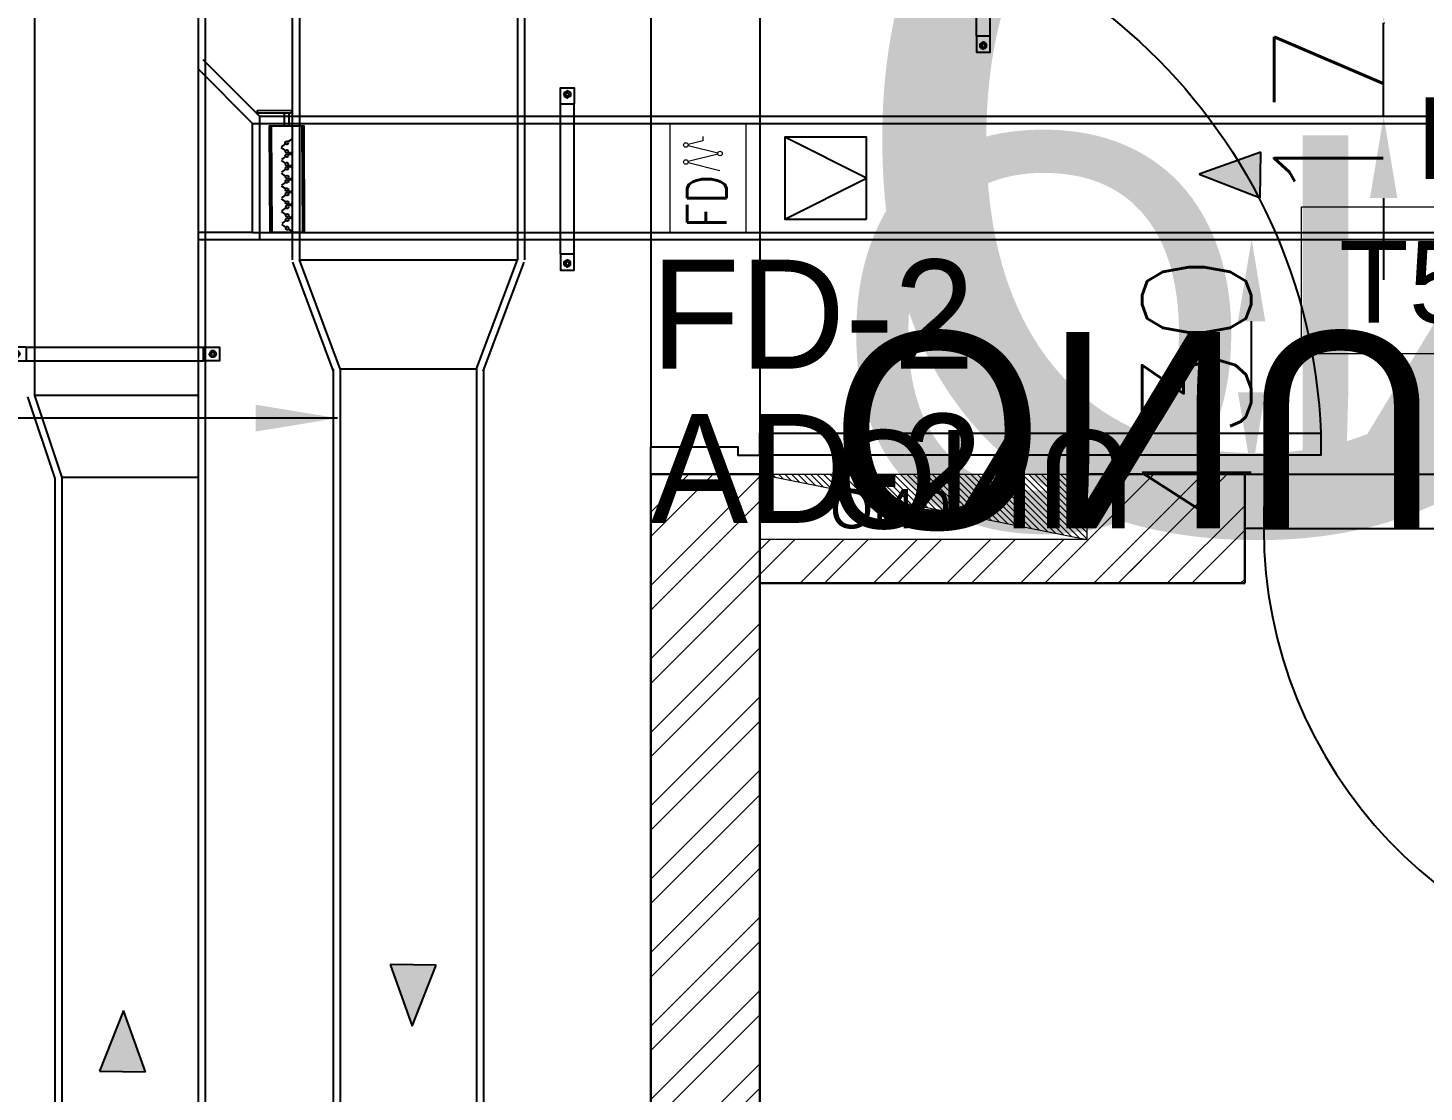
# Model space of a CAD drawing. Header units: millimetres. Extents: x -9226 to 166212, y -13 to 97274.
# Drawn here: x 38507 to 41069, y 24846 to 26799 of the extents above; entities that cross this region are included whole.
import ezdxf
from ezdxf.enums import TextEntityAlignment as Align

# ---------------------------------------------------------------- set-up
doc = ezdxf.new("R2010")
doc.units = ezdxf.units.MM
doc.linetypes.add('23491-GN-XR-PLOT LIMIT$0$DASHED', pattern=[0.75, 0.5, -0.25])
doc.linetypes.add('HIDDEN', pattern=[9.525, 6.35, -3.175])
doc.layers.get('0').update_dxf_attribs({"color": 8})
doc.layers.get('Defpoints').update_dxf_attribs({"color": 8})
for name, color, linetype in [('-EAD', 30, 'Continuous'), ('1.INS', 8, 'Continuous'), ('1.support 2', 7, 'Continuous'), ('23491-GN-XR-PLOT LIMIT$0$ARCADE', 8, 'Continuous'), ('23491-GN-XR-PLOT LIMIT$0$PODIUM', 8, 'Continuous'), ('23491-GN-XR-PLOT LIMIT$0$RETAIL', 8, 'Continuous'), ('23491-XR-AR-2ND FLOOR PLAN$0$23491-XR-AR-2ND FLOOR PLAN$0$23491-XR-AR-TYP-FLOOR$0$A-ELC-DP', 8, 'Continuous'), ('23491-XR-AR-2ND FLOOR PLAN$0$23491-XR-AR-2ND FLOOR PLAN$0$23491-XR-AR-TYP-FLOOR$0$A-ELC-DP @ 100', 8, 'Continuous'), ('23491-XR-AR-2ND FLOOR PLAN$0$23491-XR-AR-2ND FLOOR PLAN$0$23491-XR-AR-TYP-FLOOR$0$A-ELC-DP @ 1000', 8, 'Continuous'), ('23491-XR-AR-2ND FLOOR PLAN$0$23491-XR-AR-2ND FLOOR PLAN$0$23491-XR-AR-TYP-FLOOR$0$A-ELC-DP @ 2000', 8, 'Continuous'), ('23491-XR-AR-2ND FLOOR PLAN$0$23491-XR-AR-2ND FLOOR PLAN$0$23491-XR-AR-TYP-FLOOR$0$A-ELC-DP @ 250', 8, 'Continuous'), ('23491-XR-AR-2ND FLOOR PLAN$0$23491-XR-AR-2ND FLOOR PLAN$0$23491-XR-AR-TYP-FLOOR$0$A-ELC-DP @ 500', 8, 'Continuous'), ('EAD', 30, 'Continuous'), ('ETA-AC-SUPPORT', 25, 'Continuous'), ('FAD', 3, 'Continuous'), ('IZ-AC-VCD', 4, 'Continuous'), ('LETER LINE', 7, 'Continuous'), ('VCD SHE', 7, 'Continuous')]:
    doc.layers.add(name, color=color, linetype=linetype)
for name, color, linetype, lineweight in [('1.XREF', 8, 'Continuous', 9), ('23491-XR-AR-2ND FLOOR PLAN$0$23491-XR-AR-2ND FLOOR PLAN$0$23491-XR-AR-TYP-FLOOR$0$A-Glaz-Sill', 8, 'Continuous', 5), ('23491-XR-AR-2ND FLOOR PLAN$0$23491-XR-AR-2ND FLOOR PLAN$0$23491-XR-AR-TYP-FLOOR$0$A-WALL-PATT', 8, 'Continuous', 5), ('23491-XR-AR-2ND FLOOR PLAN$0$23491-XR-AR-2ND FLOOR PLAN$0$23491-XR-AR-TYP-FLOOR$0$Zone-6_30May22$0$TYP$0$2B+G+19+R Typical Floor$0$A-DOOR', 8, 'Continuous', 25), ('23491-XR-AR-2ND FLOOR PLAN$0$23491-XR-AR-2ND FLOOR PLAN$0$A-WALL', 8, 'Continuous', 30), ('23491-XR-AR-2ND FLOOR PLAN$0$23491-XR-AR-TYP-FLOOR$0$A-WALL-PATT', 8, 'Continuous', 5), ('23491-XR-AR-2ND FLOOR PLAN$0$23491-XR-AR-TYP-FLOOR$0$Zone-6_30May22$0$TYP$0$2B+G+19+R Typical Floor$0$A-DOOR', 8, 'Continuous', 25), ('23491-XR-AR-2ND FLOOR PLAN$0$A-FLOR-IDEN', 8, 'Continuous', 9), ('23491-XR-AR-2ND FLOOR PLAN$0$A-FLOR-IDEN @ 10', 8, 'Continuous', 9), ('23491-XR-AR-2ND FLOOR PLAN$0$A-FLOR-IDEN @ 100', 8, 'Continuous', 9), ('23491-XR-AR-2ND FLOOR PLAN$0$A-FLOR-IDEN @ 5', 8, 'Continuous', 9), ('23491-XR-AR-2ND FLOOR PLAN$0$A-FLOR-IDEN @ 8', 8, 'Continuous', 9), ('23491-XR-AR-2ND FLOOR PLAN$0$A-WALL', 8, 'Continuous', 30), ('23491-XR-AR-2ND FLOOR PLAN$0$A-WALL-CAVI', 8, 'Continuous', 15), ('A-ANNO-DIMS', 8, 'Continuous', 9), ('HVAC-VOL-SPD-S01-M-01-0400 R-01$0$HVAC-VOL-SPD-S01-M-01-0400 R-01$0$000-VL-M-FD', 20, 'Continuous', 20)]:
    doc.layers.add(name, color=color, linetype=linetype, lineweight=lineweight)
doc.styles.add('23491-XR-AR-2ND FLOOR PLAN$0$23491-XR-AR-2ND FLOOR PLAN$0$23491-XR-AR-TYP-FLOOR$0$SDC-TEXT-ARB', font='sdc-arb.shx')
doc.styles.add('23491-XR-AR-2ND FLOOR PLAN$0$SDC-TEXT_4_2', font='arial.ttf')
doc.styles.add('HVAC-VOL-SPD-S01-M-01-0400 R-01$0$HVAC-VOL-SPD-S01-M-01-0400 R-01$0$ROMANS', font='romans.shx', dxfattribs={"width": 0.75})
doc.styles.add('ROMANS', font='isocp.shx', dxfattribs={"width": 0.8})
doc.styles.add('SDC-TEXT-ARB', font='sdc-arb.shx', dxfattribs={"height": 0.5})
doc.styles.get("Standard").update_dxf_attribs({"font": 'romans.shx', "height": 200})
doc.dimstyles.new('ISO-25', dxfattribs={"dimtxt": 200, "dimasz": 150, "dimexe": 1.25, "dimexo": 0.625, "dimgap": 1, "dimtad": 1, "dimtoh": 1, "dimdec": 0, "dimrnd": 5, "dimtxsty": 'Standard', "dimcen": 2.5, "dimclrd": 256, "dimclre": 256, "dimclrt": 7, "dimadec": 0, "dimazin": 0, "dimtfac": 1, "dimtdec": 0, "dimtix": 1, "dimtmove": 2, "dimatfit": 3, "dimfxl": 1, "dimarcsym": 1})
doc.dimstyles.new('JSE', dxfattribs={"dimtxt": 50, "dimasz": 150, "dimexe": 0.18, "dimexo": 0.0625, "dimgap": 50, "dimtad": 0, "dimdec": 0, "dimrnd": 5, "dimzin": 0, "dimdsep": 46, "dimtxsty": 'ROMANS', "dimcen": 0.09, "dimclrd": 7, "dimclre": 7, "dimclrt": 7, "dimadec": 0, "dimazin": 0, "dimtfac": 1, "dimtdec": 0, "dimtofl": 0, "dimtmove": 0, "dimatfit": 3, "dimfxl": 1, "dimtolj": 1, "dimtzin": 0, "dimarcsym": 1})

# ---------------------------------------------------------------- blocks, each defined once
blk = doc.blocks.new('*U539')
at = {"layer": '23491-XR-AR-2ND FLOOR PLAN$0$23491-XR-AR-TYP-FLOOR$0$Zone-6_30May22$0$TYP$0$2B+G+19+R Typical Floor$0$A-DOOR', "color": 8}
for p, q in [((1.065, 0), (0.035, 0)), ((1.05, -0.2), (0.05, -0.2))]:
    blk.add_line(p, q, dxfattribs=at)
blk.add_lwpolyline([(0.075, 0), (0.075, 1.0292), (0.035, 1.0292), (0.035, 0)], close=True, dxfattribs=at)
for points in [[(0.035, 0), (0, 0), (0, -0.2), (0.05, -0.2), (0.05, -0.04), (0.035, -0.04), (0.035, 0)], [(1.065, 0), (1.1, 0), (1.1, -0.2), (1.05, -0.2), (1.05, -0.04), (1.065, -0.04), (1.065, 0)]]:
    blk.add_lwpolyline(points, dxfattribs=at)
blk.add_arc((0.035, 0), 1.03, 0, 87.7744, dxfattribs=at)
blk = doc.blocks.new('*U507')
at = {"color": 8, "linetype": 'ByBlock'}
for points in [[(1.3, 0), (-7, 0), (-7, 4.5), (1.3, 4.5)], [(2.5, 0), (7, 0), (7, 4.5), (2.5, 4.5)]]:
    blk.add_lwpolyline(points, close=True, dxfattribs=at)
at = {"color": 8, "linetype": 'ByBlock', "style": '23491-XR-AR-2ND FLOOR PLAN$0$SDC-TEXT_4_2'}
for tag, p in [('ROOM-NAME-2', (0, 9.95)), ('ROOM-NAME-1', (0, 6.6)), ('ROOM-NO.', (-2.85, 2.2)), ('ROOM-FINISH', (4.75, 2.2))]:
    blk.add_attdef(tag, text='', height=2.5, dxfattribs=at).set_placement(p, align=Align.MIDDLE_CENTER)
blk = doc.blocks.new('*U750')
at = {"layer": '23491-XR-AR-2ND FLOOR PLAN$0$A-FLOR-IDEN @ 10', "color": 8}
ref = blk.add_blockref('*U507', (41264, 26200.6), dxfattribs=dict(at, xscale=5.999999999999999, yscale=5.999999999999999, zscale=5.999999999999999))
ref.add_attrib('ROOM-NO.', 'T51', dxfattribs={"layer": '0', "color": 0, "linetype": 'ByBlock', "height": 15, "style": '23491-XR-AR-2ND FLOOR PLAN$0$SDC-TEXT_4_2'}).set_placement((41246.9, 26213.8), align=Align.MIDDLE_CENTER)
ref.add_attrib('ROOM-FINISH', '00', dxfattribs={"layer": '0', "color": 0, "linetype": 'ByBlock', "height": 15, "style": '23491-XR-AR-2ND FLOOR PLAN$0$SDC-TEXT_4_2'}).set_placement((41292.5, 26213.8), align=Align.MIDDLE_CENTER)
ref.add_attrib('ROOM-NAME-1', 'ENT', dxfattribs={"layer": '0', "color": 0, "linetype": 'ByBlock', "height": 15, "style": '23491-XR-AR-2ND FLOOR PLAN$0$SDC-TEXT_4_2'}).set_placement((41264, 26240.2), align=Align.MIDDLE_CENTER)
at = {"layer": '23491-XR-AR-2ND FLOOR PLAN$0$A-FLOR-IDEN @ 100', "color": 8}
ref = blk.add_blockref('*U507', (41264, 26200.6), dxfattribs=dict(at, xscale=60, yscale=60, zscale=60))
ref.add_attrib('ROOM-NO.', 'T51', dxfattribs={"layer": '0', "color": 0, "linetype": 'ByBlock', "height": 150, "style": '23491-XR-AR-2ND FLOOR PLAN$0$SDC-TEXT_4_2'}).set_placement((41093, 26332.6), align=Align.MIDDLE_CENTER)
ref.add_attrib('ROOM-FINISH', '00', dxfattribs={"layer": '0', "color": 0, "linetype": 'ByBlock', "height": 150, "style": '23491-XR-AR-2ND FLOOR PLAN$0$SDC-TEXT_4_2'}).set_placement((41549, 26332.6), align=Align.MIDDLE_CENTER)
ref.add_attrib('ROOM-NAME-1', 'ENT', dxfattribs={"layer": '0', "color": 0, "linetype": 'ByBlock', "height": 150, "style": '23491-XR-AR-2ND FLOOR PLAN$0$SDC-TEXT_4_2'}).set_placement((41264, 26596.6), align=Align.MIDDLE_CENTER)
at = {"layer": '23491-XR-AR-2ND FLOOR PLAN$0$A-FLOR-IDEN @ 5', "color": 8}
ref = blk.add_blockref('*U507', (41264, 26200.6), dxfattribs=dict(at, xscale=3, yscale=3, zscale=3))
ref.add_attrib('ROOM-NO.', 'T51', dxfattribs={"layer": '0', "color": 0, "linetype": 'ByBlock', "height": 7.5, "style": '23491-XR-AR-2ND FLOOR PLAN$0$SDC-TEXT_4_2'}).set_placement((41255.5, 26207.2), align=Align.MIDDLE_CENTER)
ref.add_attrib('ROOM-FINISH', '00', dxfattribs={"layer": '0', "color": 0, "linetype": 'ByBlock', "height": 7.5, "style": '23491-XR-AR-2ND FLOOR PLAN$0$SDC-TEXT_4_2'}).set_placement((41278.3, 26207.2), align=Align.MIDDLE_CENTER)
ref.add_attrib('ROOM-NAME-1', 'ENT', dxfattribs={"layer": '0', "color": 0, "linetype": 'ByBlock', "height": 7.5, "style": '23491-XR-AR-2ND FLOOR PLAN$0$SDC-TEXT_4_2'}).set_placement((41264, 26220.4), align=Align.MIDDLE_CENTER)
at = {"layer": '23491-XR-AR-2ND FLOOR PLAN$0$A-FLOR-IDEN @ 8', "color": 8}
ref = blk.add_blockref('*U507', (41264, 26200.6), dxfattribs=dict(at, xscale=4.8, yscale=4.8, zscale=4.8))
ref.add_attrib('ROOM-NO.', 'T51', dxfattribs={"layer": '0', "color": 0, "linetype": 'ByBlock', "height": 12, "style": '23491-XR-AR-2ND FLOOR PLAN$0$SDC-TEXT_4_2'}).set_placement((41250.4, 26211.2), align=Align.MIDDLE_CENTER)
ref.add_attrib('ROOM-FINISH', '00', dxfattribs={"layer": '0', "color": 0, "linetype": 'ByBlock', "height": 12, "style": '23491-XR-AR-2ND FLOOR PLAN$0$SDC-TEXT_4_2'}).set_placement((41286.8, 26211.2), align=Align.MIDDLE_CENTER)
ref.add_attrib('ROOM-NAME-1', 'ENT', dxfattribs={"layer": '0', "color": 0, "linetype": 'ByBlock', "height": 12, "style": '23491-XR-AR-2ND FLOOR PLAN$0$SDC-TEXT_4_2'}).set_placement((41264, 26232.3), align=Align.MIDDLE_CENTER)
blk = doc.blocks.new('23491-GN-XR-PLOT LIMIT')
at = {"layer": '23491-GN-XR-PLOT LIMIT$0$ARCADE', "color": 8}
blk.add_lwpolyline([(48271.7, 23525.6, 0.000496), (5000, 16088.4), (5000, 11014.2, -0.000526), (50902.2, 18902.5), (55000, 23715.1), (55000, 82243.6), (50763.6, 86480), (9264.6, 86480), (5000, 82215.4), (5000, 81480), (48692.6, 81480), (50500, 80172.6), (50500, 25555.4)], format="xyb", close=True, dxfattribs=at)
at = {"layer": '23491-GN-XR-PLOT LIMIT$0$PODIUM', "color": 8, "linetype": '23491-GN-XR-PLOT LIMIT$0$DASHED', "ltscale": 15, "flags": 128}
blk.add_lwpolyline([(5000, 82215.4), (5000, 11014.2, -0.000526), (50902.2, 18902.5), (55000, 23715.1), (55000, 82243.6), (50763.6, 86480), (9264.6, 86480)], format="xyb", close=True, dxfattribs=at)
blk.add_lwpolyline([(5000, 82215.4), (5000, 11014.2, -0.000526), (50902.2, 18902.5), (55000, 23715.1), (55000, 82243.6), (50763.6, 86480), (9264.6, 86480)], format="xyb", close=True, dxfattribs=at)
at = {"layer": '23491-GN-XR-PLOT LIMIT$0$RETAIL', "color": 8}
blk.add_lwpolyline([(48271.7, 23525.6), (50500, 25555.4), (50500, 80172.6), (48692.6, 81480), (5000, 81480), (5000, 71480), (40000, 71480), (40000, 32256.2, 0.000401), (5000, 26236.7), (5000, 16088.4, -0.000496)], format="xyb", close=True, dxfattribs=at)
blk = doc.blocks.new('*U723')
at = {"layer": '23491-XR-AR-2ND FLOOR PLAN$0$23491-XR-AR-2ND FLOOR PLAN$0$23491-XR-AR-TYP-FLOOR$0$A-ELC-DP @ 100', "color": 8, "lineweight": 25, "insert": (129.2, 99.7), "char_height": 72.149, "attachment_point": 1, "style": '23491-XR-AR-2ND FLOOR PLAN$0$23491-XR-AR-2ND FLOOR PLAN$0$23491-XR-AR-TYP-FLOOR$0$SDC-TEXT-ARB'}
blk.add_mtext_dynamic_manual_height_columns('{\\fArial|b0|i0|c0|p34;ONU}', width=72.149, gutter_width=360.7, heights=[0], dxfattribs=at)
at = {"layer": '23491-XR-AR-2ND FLOOR PLAN$0$23491-XR-AR-2ND FLOOR PLAN$0$23491-XR-AR-TYP-FLOOR$0$A-ELC-DP @ 1000', "color": 8, "lineweight": 25, "insert": (129.2, 99.7), "char_height": 721.494, "attachment_point": 1, "style": '23491-XR-AR-2ND FLOOR PLAN$0$23491-XR-AR-2ND FLOOR PLAN$0$23491-XR-AR-TYP-FLOOR$0$SDC-TEXT-ARB'}
blk.add_mtext_dynamic_manual_height_columns('{\\fArial|b0|i0|c0|p34;ONU}', width=721.494, gutter_width=3607.5, heights=[0], dxfattribs=at)
at = {"layer": '23491-XR-AR-2ND FLOOR PLAN$0$23491-XR-AR-2ND FLOOR PLAN$0$23491-XR-AR-TYP-FLOOR$0$A-ELC-DP @ 2000', "color": 8, "lineweight": 25, "insert": (129.2, 99.7), "char_height": 1442.988, "attachment_point": 1, "style": '23491-XR-AR-2ND FLOOR PLAN$0$23491-XR-AR-2ND FLOOR PLAN$0$23491-XR-AR-TYP-FLOOR$0$SDC-TEXT-ARB'}
blk.add_mtext_dynamic_manual_height_columns('{\\fArial|b0|i0|c0|p34;ONU}', width=1442.988, gutter_width=7214.9, heights=[0], dxfattribs=at)
at = {"layer": '23491-XR-AR-2ND FLOOR PLAN$0$23491-XR-AR-2ND FLOOR PLAN$0$23491-XR-AR-TYP-FLOOR$0$A-ELC-DP @ 250', "color": 8, "lineweight": 25, "insert": (129.2, 99.7), "char_height": 180.374, "attachment_point": 1, "style": '23491-XR-AR-2ND FLOOR PLAN$0$23491-XR-AR-2ND FLOOR PLAN$0$23491-XR-AR-TYP-FLOOR$0$SDC-TEXT-ARB'}
blk.add_mtext_dynamic_manual_height_columns('{\\fArial|b0|i0|c0|p34;ONU}', width=180.374, gutter_width=901.9, heights=[0], dxfattribs=at)
at = {"layer": '23491-XR-AR-2ND FLOOR PLAN$0$23491-XR-AR-2ND FLOOR PLAN$0$23491-XR-AR-TYP-FLOOR$0$A-ELC-DP @ 500', "color": 8, "lineweight": 25, "insert": (129.2, 99.7), "char_height": 360.747, "attachment_point": 1, "style": '23491-XR-AR-2ND FLOOR PLAN$0$23491-XR-AR-2ND FLOOR PLAN$0$23491-XR-AR-TYP-FLOOR$0$SDC-TEXT-ARB'}
blk.add_mtext_dynamic_manual_height_columns('{\\fArial|b0|i0|c0|p34;ONU}', width=360.747, gutter_width=1803.7, heights=[0], dxfattribs=at)
blk = doc.blocks.new('23491-XR-AR-2ND FLOOR PLAN$0$23491-XR-AR-2ND FLOOR PLAN$0$23491-XR-AR-TYP-FLOOR$0$A$C81039be2')
h = blk.add_hatch()
h.set_pattern_fill('ANSI31', color=8, scale=66.494154, angle=-360, style=0)
h.set_pattern_definition([(45, (-6738.033, -3450.009), (-5.877308, 5.877308), [])])
h.paths.add_polyline_path([(600, 120), (0, 0), (600, 0)])
at = {"color": 8}
blk.add_line((0, 0), (600, 120), dxfattribs=at)
blk.add_lwpolyline([(0, 120), (0, 0), (600, 0), (600, 120)], close=True, dxfattribs=at)
at = {"layer": '23491-XR-AR-2ND FLOOR PLAN$0$23491-XR-AR-2ND FLOOR PLAN$0$23491-XR-AR-TYP-FLOOR$0$A-ELC-DP'}
blk.add_blockref('*U723', (0, 0), dxfattribs=at)
blk = doc.blocks.new('*U522')
at = {"layer": '23491-XR-AR-2ND FLOOR PLAN$0$23491-XR-AR-2ND FLOOR PLAN$0$23491-XR-AR-TYP-FLOOR$0$Zone-6_30May22$0$TYP$0$2B+G+19+R Typical Floor$0$A-DOOR', "color": 8}
for p, q in [((0.865, 0), (0.035, 0)), ((0.85, -0.1), (0.05, -0.1))]:
    blk.add_line(p, q, dxfattribs=at)
blk.add_lwpolyline([(0.075, 0), (0.075, 0.829), (0.035, 0.829), (0.035, 0)], close=True, dxfattribs=at)
for points in [[(0.035, 0), (0, 0), (0, -0.1), (0.05, -0.1), (0.05, -0.04), (0.035, -0.04), (0.035, 0)], [(0.865, 0), (0.9, 0), (0.9, -0.1), (0.85, -0.1), (0.85, -0.04), (0.865, -0.04), (0.865, 0)]]:
    blk.add_lwpolyline(points, dxfattribs=at)
blk.add_arc((0.035, 0), 0.83, 360, 87.2377, dxfattribs=at)
blk = doc.blocks.new('23491-XR-AR-2ND FLOOR PLAN')
at = {"layer": '23491-XR-AR-2ND FLOOR PLAN$0$23491-XR-AR-2ND FLOOR PLAN$0$23491-XR-AR-TYP-FLOOR$0$A-WALL-PATT'}
h = blk.add_hatch(dxfattribs=at)
h.set_pattern_fill('ANSI32', color=8, scale=10)
h.paths.add_polyline_path([(41639.5, 25860), (41639.5, 25780), (42050, 25780), (42050, 23280), (42150, 23280), (42150, 25878.7), (42748.1, 25880.2), (42751.9, 25980), (42089.5, 25980), (42089.5, 25860)])
h.paths.add_polyline_path([(40739.5, 25780), (40739.5, 25980), (40450, 25980), (40450, 25860), (39850, 25860), (39850, 25780)])
at = {"layer": '23491-XR-AR-2ND FLOOR PLAN$0$23491-XR-AR-TYP-FLOOR$0$A-WALL-PATT'}
h = blk.add_hatch(dxfattribs=at)
h.set_pattern_fill('ANSI32', color=8, scale=10)
h.paths.add_polyline_path([(42213.5, 22349.4), (42088, 23080), (42450, 23080), (42450, 22389.8)], flags=16)
h.paths.add_polyline_path([(40350, 23212.1), (40350, 23780), (39750, 23780), (39750, 23109)], flags=16)
h.paths.add_polyline_path([(40450, 25780), (40550, 25780), (40550, 25880), (40450, 25880)], flags=17)
h.paths.add_polyline_path([(42350, 23280), (42250, 23280), (42250, 23280), (40745.3, 23280), (40450, 23229.3), (40450, 23880), (39850, 23880), (39850, 25980), (39650, 25980), (39650, 23091.8), (39158, 23007.2), (39191.8, 22810.1), (39290.4, 22827.1), (39408.9, 22137.2), (39507.5, 22154.1), (39388.9, 22844), (40762.3, 23080), (41986.5, 23080), (42688.2, 18996.4), (42866.9, 19027.7), (42850, 19126), (42769.8, 19112.2), (42490.3, 20738.8), (43554.4, 20921.7), (43537.4, 21020.2), (42522.6, 20845.8), (42279.7, 22259.3), (42550, 22305.4), (42550, 23080), (43850, 23080), (43850, 22030), (44450, 22030), (44450, 21999.7), (44550, 21999.7), (44550, 22130), (43950, 22130), (43950, 23080), (48000, 23080), (48000, 23280), (42350, 23280)])
at = {"layer": '23491-XR-AR-2ND FLOOR PLAN$0$23491-XR-AR-2ND FLOOR PLAN$0$A-WALL', "color": 8}
for p, q in [((39650, 23091.8), (39650, 25980)), ((39650, 25980), (39850, 25980)), ((40450, 25980), (40739.5, 25980)), ((40739.5, 25780), (40739.5, 25980)), ((39850, 25780), (39850, 23880)), ((39850, 25780), (40739.5, 25780))]:
    blk.add_line(p, q, dxfattribs=at)
at = {"layer": '23491-XR-AR-2ND FLOOR PLAN$0$A-WALL', "color": 8}
for p, q in [((39650, 23091.8), (39650, 25980)), ((39650, 25980), (39850, 25980)), ((39850, 25980), (39850, 25760)), ((39850, 25530), (39850, 23880))]:
    blk.add_line(p, q, dxfattribs=at)
at = {"layer": '23491-XR-AR-2ND FLOOR PLAN$0$23491-XR-AR-2ND FLOOR PLAN$0$23491-XR-AR-TYP-FLOOR$0$A-Glaz-Sill', "color": 8, "lineweight": 25, "xscale": -1, "rotation": 180}
blk.add_blockref('23491-XR-AR-2ND FLOOR PLAN$0$23491-XR-AR-2ND FLOOR PLAN$0$23491-XR-AR-TYP-FLOOR$0$A$C81039be2', (39850, 25980), dxfattribs=at)
at = {"layer": '23491-XR-AR-2ND FLOOR PLAN$0$23491-XR-AR-2ND FLOOR PLAN$0$23491-XR-AR-TYP-FLOOR$0$Zone-6_30May22$0$TYP$0$2B+G+19+R Typical Floor$0$A-DOOR', "color": 8, "xscale": 1000.000000000003, "yscale": 1000.000000000003, "zscale": 1000.000000000003, "rotation": 180}
blk.add_blockref('*U522', (41639.5, 25880), dxfattribs=at)
at = {"layer": '23491-XR-AR-2ND FLOOR PLAN$0$23491-XR-AR-TYP-FLOOR$0$Zone-6_30May22$0$TYP$0$2B+G+19+R Typical Floor$0$A-DOOR', "color": 8, "xscale": -1000.000000000001, "yscale": 1000.000000000001, "zscale": 1000.000000000001, "rotation": 270}
blk.add_blockref('*U539', (39849.9, 25980), dxfattribs=at)
at = {"layer": '23491-XR-AR-2ND FLOOR PLAN$0$A-FLOR-IDEN'}
blk.add_blockref('*U750', (0, 0), dxfattribs=at)
at = {"layer": '23491-XR-AR-2ND FLOOR PLAN$0$A-WALL-CAVI', "color": 8}
blk.add_blockref('23491-GN-XR-PLOT LIMIT', (0, 0), dxfattribs=at)
blk = doc.blocks.new('XREF')
at = {"layer": 'A-ANNO-DIMS', "color": 8}
blk.add_blockref('23491-XR-AR-2ND FLOOR PLAN', (0, 0), dxfattribs=at)
blk = doc.blocks.new('*U542')
at = {"layer": 'IZ-AC-VCD', "color": 5, "extrusion": (0, 0, -1)}
for p, q in [((41.5, 467.5), (41.5, 416.7)), ((58.5, 416.7), (58.5, 467.5))]:
    blk.add_line(p, q, dxfattribs=at)
at = {"layer": 'IZ-AC-VCD', "color": 5}
for p, q in [((-10, 416.7), (-10, 0)), ((110, 416.7), (110, 0))]:
    blk.add_line(p, q, dxfattribs=at)
for points in [[(29.2, 475.9), (165.1, 475.9), (165.1, 467.5), (29.2, 467.5)], [(-16.7, 0), (116.7, 0), (116.7, 416.7), (-16.7, 416.7)]]:
    blk.add_lwpolyline(points, close=True, dxfattribs=at)
at = {"layer": 'IZ-AC-VCD', "color": 7, "extrusion": (0, 0, -1)}
for points in [[(-28.6, 364.9), (-45.1, 353.4)], [(-54.9, 346.6), (-71.4, 335.1)], [(-54.9, 320.1), (-71.4, 331.5)], [(-28.6, 314.9), (-45.1, 303.4)], [(-28.6, 301.8), (-45.1, 313.2)], [(-54.9, 296.6), (-71.4, 285.1)], [(-54.9, 270.1), (-71.4, 281.5)], [(-28.6, 264.9), (-45.1, 253.4)], [(-28.6, 251.8), (-45.1, 263.2)], [(-54.9, 246.6), (-71.4, 235.1)], [(-54.9, 220.1), (-71.4, 231.5)], [(-28.6, 214.9), (-45.1, 203.4)], [(-28.6, 201.8), (-45.1, 213.2)], [(-28.6, 164.9), (-45.1, 153.4)], [(-54.9, 196.6), (-71.4, 185.1)], [(-54.9, 170.1), (-71.4, 181.5)], [(-28.6, 151.8), (-45.1, 163.2)], [(-28.6, 114.9), (-45.1, 103.4)], [(-28.6, 101.8), (-45.1, 113.2)], [(-54.9, 146.6), (-71.4, 135.1)], [(-54.9, 120.1), (-71.4, 131.5)], [(-28.6, 64.9), (-45.1, 53.4)], [(-28.6, 51.8), (-45.1, 63.2)], [(-54.9, 96.6), (-71.4, 85.1)], [(-54.9, 70.1), (-71.4, 81.5)], [(-28.6, 1.8), (-45.1, 13.2)], [(-54.9, 46.6), (-71.4, 35.1)], [(-54.9, 20.1), (-71.4, 31.5)]]:
    blk.add_lwpolyline(points, dxfattribs=at)
for centre in [(-50, 350), (-50, 316.7), (-50, 300), (-50, 266.7), (-50, 250), (-50, 216.7), (-50, 200), (-50, 166.7), (-50, 150), (-50, 116.7), (-50, 100), (-50, 66.7), (-50, 50), (-50, 16.7)]:
    blk.add_circle(centre, 6, dxfattribs=at)
blk = doc.blocks.new('*U547')
at = {"layer": 'HVAC-VOL-SPD-S01-M-01-0400 R-01$0$HVAC-VOL-SPD-S01-M-01-0400 R-01$0$000-VL-M-FD'}
for p, q in [((228, 106.6), (213.4, 48.1)), ((243.7, 52.1), (230.1, 106.6)), ((259.3, 106.6), (245.7, 52.1)), ((268.2, 79.4), (261.3, 106.6)), ((276, 79.4), (268.2, 79.4))]:
    blk.add_line(p, q, dxfattribs=at)
blk.add_lwpolyline([(100, 140), (100, 0), (300, 0), (300, 140)], close=True, dxfattribs=at)
for centre in [(229, 110.7), (260.3, 110.7), (244.7, 48.1)]:
    blk.add_circle(centre, 4.17, dxfattribs=at)
at = {"layer": 'HVAC-VOL-SPD-S01-M-01-0400 R-01$0$HVAC-VOL-SPD-S01-M-01-0400 R-01$0$000-VL-M-FD', "style": 'HVAC-VOL-SPD-S01-M-01-0400 R-01$0$HVAC-VOL-SPD-S01-M-01-0400 R-01$0$ROMANS', "width": 0.8}
blk.add_text('FD', height=72.53, rotation=360, dxfattribs=at).set_placement((108.1, 72.2), align=Align.MIDDLE_LEFT)
blk = doc.blocks.new('HVAC-VOL-SPD-S01-M-01-0400 R-01$0$HVAC-VOL-SPD-S01-M-01-0400 R-01$0$A$C2F9C6816')
blk.add_hatch(color=256).paths.add_polyline_path([(-198.8, -78.6), (-398.8, -153.6), (-198.8, -228.6)])
for p, q in [((-198.8, -78.6), (-398.8, -153.6)), ((-198.8, -228.6), (-198.8, -78.6)), ((-398.8, -153.6), (-198.8, -228.6))]:
    blk.add_line(p, q)
blk = doc.blocks.new('t')
at = {"layer": 'ETA-AC-SUPPORT', "color": 7, "linetype": 'HIDDEN', "ltscale": 0.3, "extrusion": (2.40653e-07, 5.25136e-08, 1)}
for p, q in [((4429.3, -9484.4, 0), (4379.3, -9484.4, 0)), ((4392.9, -9513, 0), (4404.3, -9506.4, 0)), ((4415.8, -9513, 0), (4404.3, -9506.4, 0)), ((4392.9, -9526.2, 0), (4392.9, -9513, 0)), ((4392.9, -9526.2, 0), (4404.3, -9532.9, 0)), ((4415.8, -9526.2, 0), (4404.3, -9532.9, 0)), ((4415.8, -9526.2, 0), (4415.8, -9513, 0))]:
    blk.add_line(p, q, dxfattribs=at)
at = {"layer": 'ETA-AC-SUPPORT', "color": 7, "linetype": 'Continuous', "ltscale": 0.3, "extrusion": (2.40653e-07, 5.25136e-08, 1), "elevation": 0}
blk.add_lwpolyline([(4429.3, -9484.4), (4429.3, -9543.9), (4379.3, -9543.9), (4379.3, -9484.4)], dxfattribs=at)
at = {"layer": 'ETA-AC-SUPPORT', "color": 7, "linetype": 'HIDDEN', "ltscale": 0.3, "extrusion": (2.40653e-07, 5.25136e-08, 1)}
for radius in [11.5, 6]:
    blk.add_circle((4404.3, -9519.6, 0), radius, dxfattribs=at)
blk = doc.blocks.new('*U549')
at = {"layer": 'ETA-AC-SUPPORT', "color": 7, "linetype": 'Continuous', "ltscale": 0.3, "extrusion": (2.40653e-07, 5.25136e-08, 1)}
for p, q in [((4404.3, -9239.6, 0), (4404.3, -9514.1, 0)), ((4429.3, -9239.6, 0), (4429.3, -9514.1, 0))]:
    blk.add_line(p, q, dxfattribs=at)
at = {"color": 7, "linetype": 'Continuous', "xscale": -0.5, "yscale": 0.5, "zscale": 0.5, "rotation": 180}
blk.add_blockref('t', (2214.7, -13981.8, 0), dxfattribs=at)
at = {"color": 7, "linetype": 'Continuous', "xscale": 0.5, "yscale": 0.5, "zscale": 0.5}
blk.add_blockref('t', (2214.7, -4771.9, 0), dxfattribs=at)
blk = doc.blocks.new('*U555')
at = {"layer": 'ETA-AC-SUPPORT', "color": 7, "linetype": 'Continuous', "ltscale": 0.3, "extrusion": (2.40653e-07, 5.25136e-08, 1)}
for p, q in [((4404.3, -9189.6, 0), (4404.3, -9514.1, 0)), ((4429.3, -9189.6, 0), (4429.3, -9514.1, 0))]:
    blk.add_line(p, q, dxfattribs=at)
at = {"color": 7, "linetype": 'Continuous', "xscale": -0.5, "yscale": 0.5, "zscale": 0.5, "rotation": 180}
blk.add_blockref('t', (2214.7, -13931.8, 0), dxfattribs=at)
at = {"color": 7, "linetype": 'Continuous', "xscale": 0.5, "yscale": 0.5, "zscale": 0.5}
blk.add_blockref('t', (2214.7, -4771.9, 0), dxfattribs=at)
blk = doc.blocks.new('AD-01')
at = {"layer": 'VCD SHE'}
blk.add_lwpolyline([(62669, 57326.1), (62819, 57326.1), (62819, 57476.1), (62669, 57476.1)], close=True, dxfattribs=at)
blk.add_lwpolyline([(62669, 57476.1), (62744, 57326.1), (62819, 57476.1)], dxfattribs=at)
blk = doc.blocks.new('*D453')
at = {"layer": 'Defpoints', "color": 0, "transparency": 16777216}
for p in [(40739.5, 26410.6, 0), (40752.2, 26410.6), (40739.5, 25980)]:
    blk.add_point(p, dxfattribs=at)
at = {"layer": 'VCD SHE', "lineweight": -2, "transparency": 16777216}
for p, q in [((40740.1, 26410.6), (40753.4, 26410.6)), ((40752.2, 26130), (40752.2, 26260.6)), ((40740.1, 25980), (40753.4, 25980))]:
    blk.add_line(p, q, dxfattribs=at)
at = {"layer": 'VCD SHE', "transparency": 16777216}
for points in [[(40727.2, 26260.6), (40777.2, 26260.6), (40752.2, 26410.6)], [(40727.2, 26130), (40777.2, 26130), (40752.2, 25980)]]:
    blk.add_solid(points, dxfattribs=at)
at = {"layer": 'VCD SHE', "color": 7, "transparency": 16777216, "insert": (40651.2, 26128.2), "char_height": 200, "attachment_point": 5, "rotation": 90}
blk.add_mtext('430', dxfattribs=at)
blk = doc.blocks.new('*D454')
at = {"layer": 'Defpoints', "color": 0, "transparency": 16777216}
for p in [(40994.4, 26808.2, 0), (40994.4, 26808.2), (40994.4, 26636.6, 0)]:
    blk.add_point(p, dxfattribs=at)
at = {"layer": 'VCD SHE', "lineweight": -2, "transparency": 16777216}
for p, q in [((40994.4, 26958.2), (40994.4, 27108.2)), ((40994.4, 26636.6), (40994.4, 26808.2)), ((40995.1, 26808.2), (40995.7, 26808.2)), ((40995.1, 26636.6), (40995.7, 26636.6)), ((40994.4, 26486.6), (40994.4, 26336.6))]:
    blk.add_line(p, q, dxfattribs=at)
at = {"layer": 'VCD SHE', "transparency": 16777216}
for points in [[(40969.4, 26958.2), (41019.4, 26958.2), (40994.4, 26808.2)], [(40969.4, 26486.6), (41019.4, 26486.6), (40994.4, 26636.6)]]:
    blk.add_solid(points, dxfattribs=at)
at = {"layer": 'VCD SHE', "color": 7, "transparency": 16777216, "insert": (40893.4, 26722.4), "char_height": 200, "attachment_point": 5, "rotation": 90}
blk.add_mtext('170', dxfattribs=at)

msp = doc.modelspace()

# ---------------------------------------------------------------- block references
at = {"layer": '1.XREF'}
msp.add_blockref('XREF', (0, 0), dxfattribs=at)

# ---------------------------------------------------------------- next in the draw order: linework, layer by layer
at = {"layer": '1.INS', "elevation": 0}
for points in [[(38832.7, 32296.1), (38832.7, 23912.2)], [(38992.4, 30980), (38992.4, 26373.4)], [(39418.4, 30830), (39418.4, 26373.4)], [(38819.7, 26410.6), (38932.7, 26410.6), (38932.7, 26636.1), (38828.9, 26740)], [(38932.7, 26636.6), (42269.9, 26636.6)], [(38919.7, 26410.6), (42269.9, 26410.6)], [(38506.7, 26121.9), (38556.7, 25971.9)], [(38556.7, 25971.9), (38556.7, 23912.2)]]:
    msp.add_lwpolyline(points, dxfattribs=at)
at = {"layer": '1.INS'}
for points in [[(39068.2, 26168.8), (38993.2, 26368.8)], [(39342.6, 26168.8), (39417.6, 26368.8)], [(39067.4, 26173.4), (39067.4, 23606.2)], [(39343.4, 26173.4), (39343.4, 23603.3)]]:
    msp.add_lwpolyline(points, dxfattribs=at)
at = {"layer": 'EAD', "elevation": 0}
for points in [[(38519.7, 32301.5), (38519.7, 26124)], [(38819.7, 32301.5), (38819.7, 23912.2)], [(38819.7, 26423.9), (38919.7, 26423.9), (38919.7, 26623.6), (38819.7, 26723.6)], [(38919.7, 26623.6), (42266.1, 26623.6)], [(38919.7, 26423.6), (42266.1, 26423.6)], [(38819.7, 26124), (38519.7, 26124)], [(38519.7, 26124), (38569.7, 25974)], [(38819.7, 25974), (38569.7, 25974)], [(38569.7, 25974), (38569.7, 23912.2)]]:
    msp.add_lwpolyline(points, dxfattribs=at)
at = {"layer": 'FAD', "elevation": 0}
for points in [[(39005.4, 30980), (39005.4, 26373.4)], [(39405.4, 30830), (39405.4, 26373.4)], [(39005.4, 26373.4), (39405.4, 26373.4)]]:
    msp.add_lwpolyline(points, dxfattribs=at)
at = {"layer": 'FAD'}
for points in [[(39080.4, 26173.4), (39005.4, 26373.4)], [(39330.4, 26173.4), (39405.4, 26373.4)], [(39080.4, 26173.4), (39330.4, 26173.4)], [(39080.4, 26173.4), (39080.4, 23606.2)], [(39330.4, 26173.4), (39330.4, 23603.3)]]:
    msp.add_lwpolyline(points, dxfattribs=at)

# ---------------------------------------------------------------- next in the draw order: block references
at = {"layer": '-EAD', "extrusion": (-3.46539e-05, 6.16134e-06, 1), "xscale": 0.5613210269334018, "yscale": 0.5613210269334018, "zscale": 0.5613210269334018, "rotation": 359.1074912662139}
msp.add_blockref('HVAC-VOL-SPD-S01-M-01-0400 R-01$0$HVAC-VOL-SPD-S01-M-01-0400 R-01$0$A$C2F9C6816', (42497.7, 26326, 46640456.8), dxfattribs=at)
at = {"layer": '-EAD', "extrusion": (6.16134e-06, 3.46539e-05, 1), "xscale": 0.5613210269334028, "yscale": 0.5613210269334028, "zscale": 0.5613210269334028, "rotation": 269.1074912539804}
msp.add_blockref('HVAC-VOL-SPD-S01-M-01-0400 R-01$0$HVAC-VOL-SPD-S01-M-01-0400 R-01$0$A$C2F9C6816', (38477.9, 23154.6, 46640459.1), dxfattribs=at)
at = {"layer": '1.support 2', "linetype": 'ByBlock', "extrusion": (4.02055e-07, -3.5195e-05, 1), "xscale": 1.001591528757322, "yscale": 1.001591528757322, "zscale": 1.001591528757322, "rotation": 180}
for p in [(44684, 17529.7, -1), (43920.9, 17130, -1)]:
    msp.add_blockref('*U549', p, dxfattribs=at)
at = {"layer": '1.support 2', "linetype": 'ByBlock', "extrusion": (-3.5195e-05, -4.02055e-07, 1), "xscale": 1.001591528757322, "yscale": 1.001591528757322, "zscale": 1.001591528757322, "rotation": 89.99999999918921}
msp.add_blockref('*U555', (29299.8, 21776.6, -1.4), dxfattribs=at)
at = {"layer": 'FAD', "color": 3, "extrusion": (-6.16134e-06, -3.46539e-05, 1), "xscale": 0.5613210269334026, "yscale": 0.5613210269334026, "zscale": 0.5613210269334026, "rotation": 89.10749125398034}
msp.add_blockref('HVAC-VOL-SPD-S01-M-01-0400 R-01$0$HVAC-VOL-SPD-S01-M-01-0400 R-01$0$A$C2F9C6816', (39129.5, 25192.3, -1.1), dxfattribs=at)
at = {"layer": 'IZ-AC-VCD', "extrusion": (-0.000551811, 1.73953e-07, 1), "xscale": -0.4695684231146225, "yscale": 0.4695684231146224, "zscale": 0.469568423114619, "rotation": 0.3272482483863115}
msp.add_blockref('*U542', (39006.6, 26423.6, -20.5), dxfattribs=at)
at = {"layer": 'LETER LINE', "rotation": 90.00005074679684}
msp.add_blockref('*U547', (39825, 26323.6, 0), dxfattribs=at)
at = {"layer": 'VCD SHE', "rotation": 90}
msp.add_blockref('AD-01', (97372.1, -36221), dxfattribs=at)

# ---------------------------------------------------------------- next in the draw order: texts
at = {"layer": 'VCD SHE', "style": 'SDC-TEXT-ARB'}
for s, p in [('FD-2', (39650, 26173.5, -0.2)), ('AD-2', (39650, 25890.5))]:
    msp.add_text(s, height=200, dxfattribs=at).set_placement(p)

# ---------------------------------------------------------------- next in the draw order: dimensions: what is measured, and where the dimension line sits
at = {"layer": 'VCD SHE'}
dim = msp.add_linear_dim(base=(40994.4, 26808.2), p1=(40994.4, 26636.6, 0), p2=(40994.4, 26808.2, 0), angle=90, dimstyle='ISO-25', dxfattribs=at)
dim.commit()
dim.dimension.update_dxf_attribs({"geometry": '*D454', "text_midpoint": (40893.4, 26722.4)})
dim = msp.add_linear_dim(base=(40752.2, 26410.6), p1=(40739.5, 25980), p2=(40739.5, 26410.6, 0), angle=90, dimstyle='ISO-25', dxfattribs=at)
dim.commit()
dim.dimension.update_dxf_attribs({"geometry": '*D453', "text_midpoint": (40651.2, 26128.2), "dimtype": 160})

# ---------------------------------------------------------------- next in the draw order: leaders
at = {"layer": '1.INS'}
msp.add_leader([(39075.1, 26082.7), (32552.3, 26082.7)], dimstyle='JSE', override={"dimgap": 50, "dimtad": 0}, dxfattribs=at)

doc.saveas('drawing.dxf')
